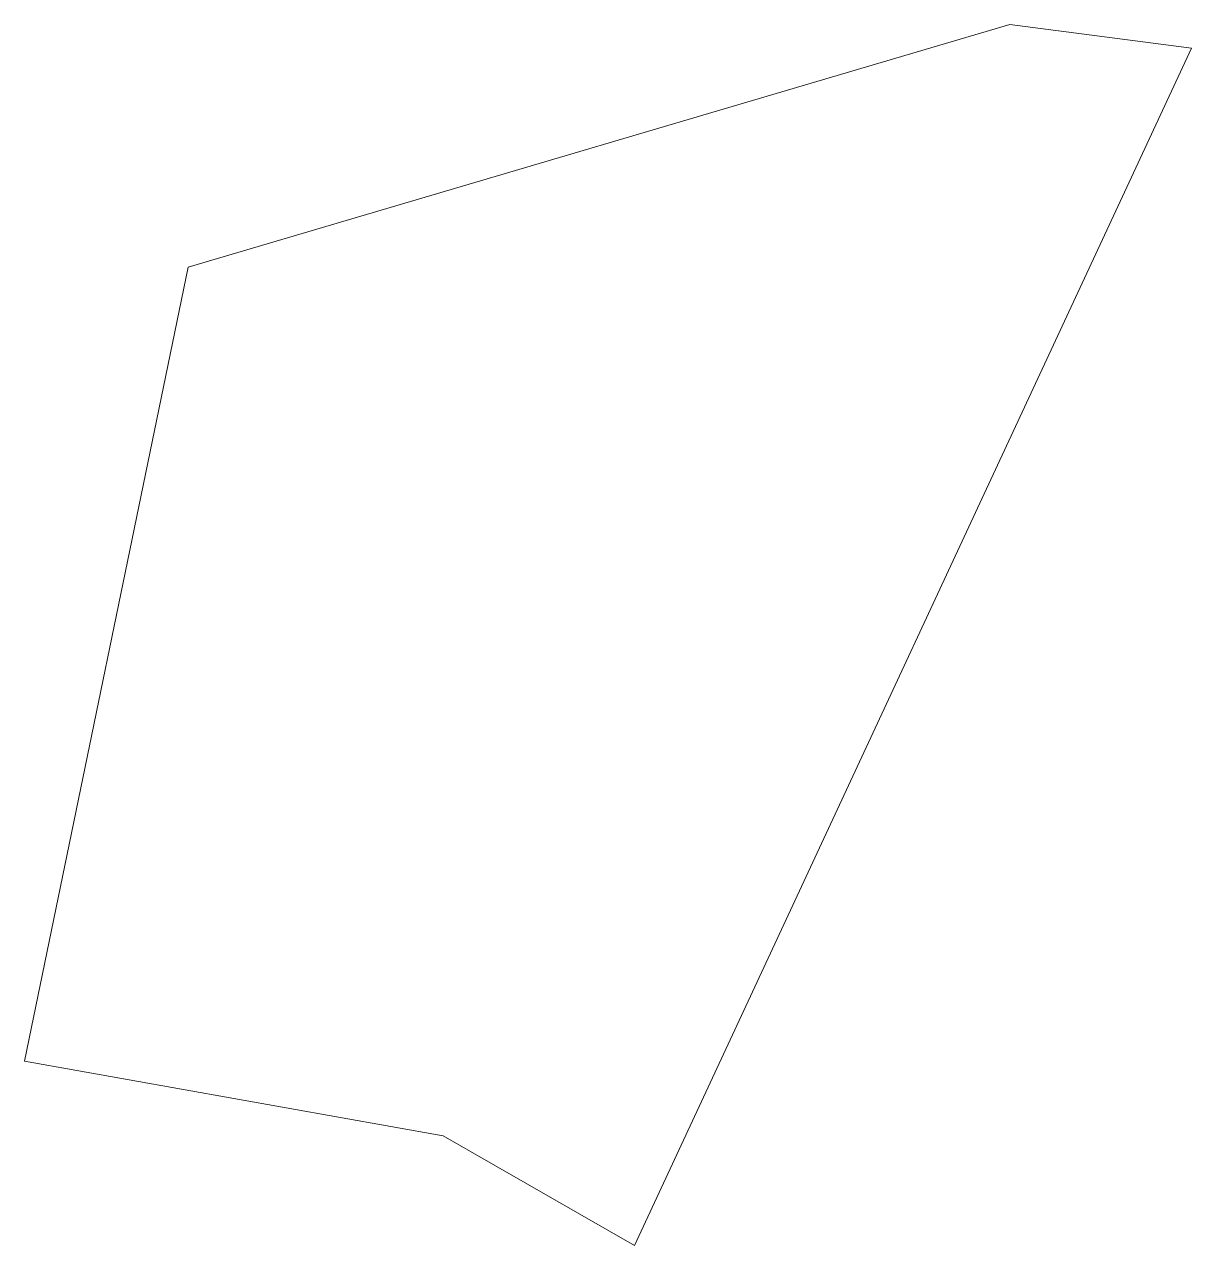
# Model space of a CAD drawing. Header units: metres. Extents: x 7503145.6 to 7503174.6, y 4692181.9 to 4692212.2.
import ezdxf

# ---------------------------------------------------------------- set-up
doc = ezdxf.new("R2010")
doc.units = ezdxf.units.M
doc.layers.add('Parcela Baze', color=7, linetype='Continuous', lineweight=0)

msp = doc.modelspace()

# ---------------------------------------------------------------- linework, layer by layer
at = {"layer": 'Parcela Baze', "flags": 128}
msp.add_lwpolyline([(7503145.624, 4692186.52), (7503149.682, 4692206.207), (7503170.064, 4692212.23), (7503174.571, 4692211.639), (7503160.758, 4692181.945), (7503156.013, 4692184.666), (7503145.624, 4692186.52)], dxfattribs=at)

doc.saveas('drawing.dxf')
